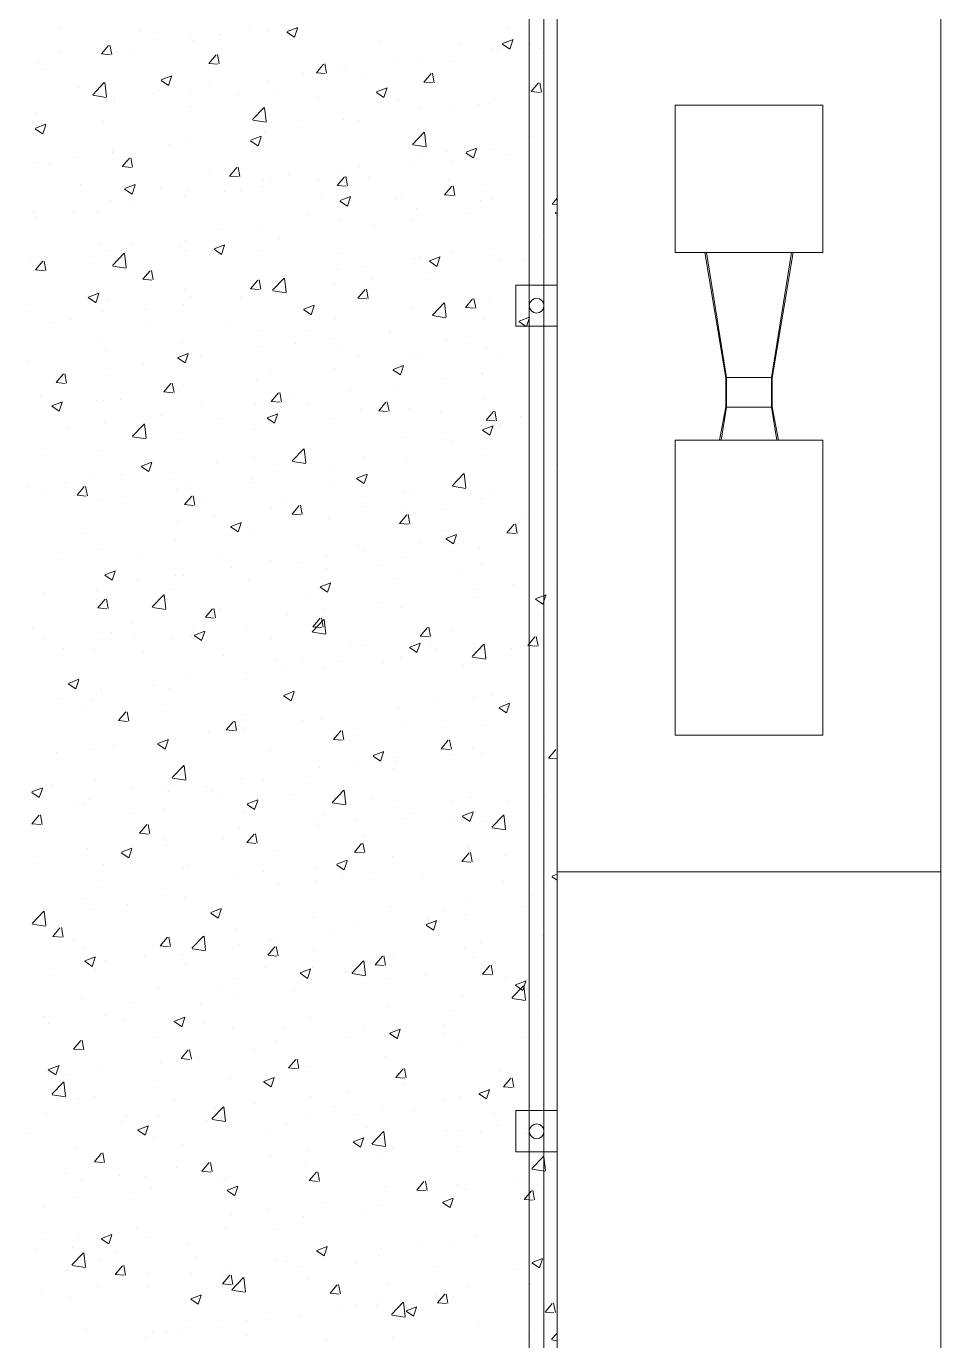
# Model space of a CAD drawing. Header units: millimetres. Extents: x 100 to 1222, y 100 to 694.
# Drawn here: x 312.03 to 317.84, y 527.77 to 536.13 of the extents above; entities that cross this region are included whole.
import ezdxf

# ---------------------------------------------------------------- set-up
doc = ezdxf.new("R2010")
doc.units = ezdxf.units.MM
for name, color, linetype, lineweight in [('Alvenaria', 8, 'Continuous', 9), ('Aço 1020', 6, 'Continuous', 9), ('DIVERSOS', 1, 'Continuous', 9), ('PAREDE', 7, 'Continuous', 9)]:
    doc.layers.add(name, color=color, linetype=linetype, lineweight=lineweight)

msp = doc.modelspace()

# ---------------------------------------------------------------- linework, layer by layer
at = {"layer": 'Alvenaria'}
for p, q in [((312.2368, 536.1216), (312.2368, 536.1216)), ((313.4366, 536.1291), (313.4366, 536.1291)), ((313.6836, 536.0981), (313.7503, 536.1237)), ((313.7302, 536.0633), (313.7495, 536.1209)), ((315.0868, 536.1206), (315.0868, 536.1206)), ((312.7453, 536.1001), (312.7453, 536.1001)), ((312.8374, 536.0502), (312.8374, 536.0502)), ((313.0759, 536.0816), (313.0759, 536.0816)), ((313.0866, 536.0412), (313.0866, 536.0412)), ((313.2538, 536.0786), (313.2538, 536.0786)), ((313.2613, 536.0482), (313.2613, 536.0482)), ((313.5677, 536.1022), (313.5677, 536.1022)), ((313.6824, 536.0954), (313.7298, 536.0634)), ((313.7622, 536.0571), (313.7622, 536.0571)), ((314.2707, 536.0357), (314.2707, 536.0357)), ((315.0525, 536.0218), (315.1192, 536.0474)), ((315.099, 535.987), (315.1183, 536.0446)), ((312.2359, 535.971), (312.2359, 535.971)), ((312.5025, 535.9564), (312.5485, 536.0111)), ((312.5025, 535.9563), (312.5595, 535.9513)), ((312.5681, 535.9529), (312.557, 536.0126)), ((312.5975, 535.9742), (312.5975, 535.9742)), ((312.7059, 535.9528), (312.7059, 535.9528)), ((313.1857, 535.8966), (313.2316, 535.9513)), ((313.2513, 535.8931), (313.2402, 535.9528)), ((314.7791, 536.0142), (314.7791, 536.0142)), ((314.9883, 535.9907), (314.9883, 535.9907)), ((315.021, 535.9846), (315.021, 535.9846)), ((315.0513, 536.0191), (315.0987, 535.9872)), ((315.2268, 536.0221), (315.2268, 536.0221)), ((315.2876, 535.9927), (315.2876, 535.9927)), ((315.2916, 536.0009), (315.2916, 536.0009)), ((312.1028, 535.9027), (312.1028, 535.9027)), ((313.1857, 535.8965), (313.2427, 535.8916)), ((313.8689, 535.8368), (313.9148, 535.8915)), ((313.9344, 535.8334), (313.9234, 535.8931)), ((314.026, 535.864), (314.026, 535.864)), ((314.3868, 535.9115), (314.3868, 535.9115)), ((314.5399, 535.9236), (314.5399, 535.9236)), ((314.7361, 535.9055), (314.7361, 535.9055)), ((312.1504, 535.8575), (312.1504, 535.8575)), ((312.8821, 535.7882), (312.9295, 535.7562)), ((312.8833, 535.7909), (312.95, 535.8165)), ((312.9298, 535.7561), (312.9492, 535.8137)), ((313.5561, 535.7851), (313.5561, 535.7851)), ((313.7876, 535.8326), (313.7876, 535.8326)), ((313.8689, 535.8368), (313.9258, 535.8318)), ((314.0508, 535.8565), (314.0508, 535.8565)), ((314.1806, 535.8102), (314.1806, 535.8102)), ((314.5521, 535.777), (314.598, 535.8318)), ((314.6176, 535.7736), (314.6066, 535.8333)), ((312.355, 535.7439), (312.355, 535.7439)), ((312.4471, 535.6967), (312.5212, 535.774)), ((312.534, 535.6838), (312.5235, 535.7743)), ((312.8253, 535.7059), (312.8253, 535.7059)), ((312.8634, 535.7224), (312.8634, 535.7224)), ((313.075, 535.7241), (313.075, 535.7241)), ((313.186, 535.7534), (313.186, 535.7534)), ((313.3719, 535.7009), (313.3719, 535.7009)), ((313.6251, 535.7148), (313.6251, 535.7148)), ((314.251, 535.7119), (314.2984, 535.6799)), ((314.2522, 535.7146), (314.3189, 535.7402)), ((314.2987, 535.6798), (314.318, 535.7374)), ((314.5521, 535.777), (314.609, 535.772)), ((315.2353, 535.7173), (315.2812, 535.772)), ((315.2353, 535.7172), (315.2922, 535.7122)), ((315.3008, 535.7138), (315.2898, 535.7735)), ((312.4487, 535.6932), (312.5334, 535.6801)), ((312.5859, 535.6571), (312.5859, 535.6571)), ((312.5868, 535.6745), (312.5868, 535.6745)), ((313.0696, 535.6195), (313.0696, 535.6195)), ((313.4636, 535.5391), (313.5378, 535.6164)), ((313.5506, 535.5262), (313.54, 535.6166)), ((313.8803, 535.6794), (313.8803, 535.6794)), ((314.3888, 535.6579), (314.3888, 535.6579)), ((314.7378, 535.615), (314.7378, 535.615)), ((314.8973, 535.6365), (314.8973, 535.6365)), ((314.9762, 535.6464), (314.9762, 535.6464)), ((315.0094, 535.6675), (315.0094, 535.6675)), ((315.3369, 535.6939), (315.3369, 535.6939)), ((312.0912, 535.5857), (312.0912, 535.5857)), ((313.4653, 535.5355), (313.55, 535.5224)), ((314.0392, 535.5394), (314.0392, 535.5394)), ((314.1362, 535.5358), (314.1362, 535.5358)), ((314.5283, 535.6065), (314.5283, 535.6065)), ((312.0818, 535.481), (312.1292, 535.449)), ((312.083, 535.4837), (312.1497, 535.5093)), ((312.1295, 535.4489), (312.1488, 535.5065)), ((312.5141, 535.5241), (312.5141, 535.5241)), ((313.537, 535.4569), (313.537, 535.4569)), ((313.5445, 535.468), (313.5445, 535.468)), ((313.7755, 535.4883), (313.7755, 535.4883)), ((314.4801, 535.3814), (314.5543, 535.4587)), ((314.5671, 535.3685), (314.5566, 535.459)), ((312.9355, 535.3777), (312.9355, 535.3777)), ((313.0634, 535.4071), (313.0634, 535.4071)), ((313.4507, 535.4047), (313.498, 535.3727)), ((313.4519, 535.4074), (313.5186, 535.433)), ((313.4984, 535.3726), (313.5177, 535.4302)), ((314.4818, 535.3779), (314.5665, 535.3647)), ((315.2522, 535.4325), (315.2522, 535.4325)), ((312.3363, 535.2989), (312.3363, 535.2989)), ((312.5743, 535.34), (312.5743, 535.34)), ((312.5747, 535.3302), (312.5747, 535.3302)), ((312.6347, 535.2399), (312.6806, 535.2946)), ((312.7002, 535.2364), (312.6892, 535.2962)), ((314.5167, 535.2894), (314.5167, 535.2894)), ((314.6968, 535.3372), (314.6968, 535.3372)), ((314.8195, 535.3284), (314.8669, 535.2964)), ((314.8208, 535.3311), (314.8874, 535.3567)), ((314.8673, 535.2963), (314.8866, 535.3539)), ((314.9978, 535.3504), (314.9978, 535.3504)), ((315.0864, 535.3182), (315.0864, 535.3182)), ((312.0796, 535.2686), (312.0796, 535.2686)), ((312.1695, 535.2572), (312.1695, 535.2572)), ((312.6347, 535.2398), (312.6916, 535.2349)), ((312.6779, 535.2357), (312.6779, 535.2357)), ((313.1864, 535.2142), (313.1864, 535.2142)), ((313.3179, 535.1801), (313.3638, 535.2348)), ((313.3834, 535.1767), (313.3724, 535.2364)), ((314.0276, 535.2224), (314.0276, 535.2224)), ((314.1413, 535.2418), (314.1413, 535.2418)), ((314.4872, 535.2393), (314.4872, 535.2393)), ((314.7256, 535.2707), (314.7256, 535.2707)), ((312.3703, 535.1292), (312.3703, 535.1292)), ((312.6516, 535.1002), (312.7183, 535.1258)), ((312.6981, 535.0654), (312.7174, 535.123)), ((313.3179, 535.1801), (313.3748, 535.1751)), ((313.5249, 535.1127), (313.5249, 535.1127)), ((313.5329, 535.151), (313.5329, 535.151)), ((313.5858, 535.1465), (313.5858, 535.1465)), ((313.6949, 535.1927), (313.6949, 535.1927)), ((313.8856, 535.1601), (313.8856, 535.1601)), ((314.0011, 535.1203), (314.047, 535.1751)), ((314.0011, 535.1203), (314.058, 535.1153)), ((314.0666, 535.1169), (314.0556, 535.1766)), ((314.2033, 535.1712), (314.2033, 535.1712)), ((314.6843, 535.0606), (314.7302, 535.1153)), ((314.7118, 535.1497), (314.7118, 535.1497)), ((314.7498, 535.0571), (314.7388, 535.1168)), ((314.925, 535.1281), (314.925, 535.1281)), ((315.2203, 535.1283), (315.2203, 535.1283)), ((312.6504, 535.0975), (312.6977, 535.0655)), ((312.8788, 535.1077), (312.8788, 535.1077)), ((313.0303, 535.0511), (313.0303, 535.0511)), ((313.0518, 535.09), (313.0518, 535.09)), ((313.2864, 535.0813), (313.2864, 535.0813)), ((313.3872, 535.0862), (313.3872, 535.0862)), ((313.8957, 535.0648), (313.8957, 535.0648)), ((314.0204, 535.0239), (314.0871, 535.0495)), ((314.0669, 534.9891), (314.0863, 535.0467)), ((314.3695, 535.0327), (314.3695, 535.0327)), ((314.4042, 535.0433), (314.4042, 535.0433)), ((314.6843, 535.0605), (314.7412, 535.0555)), ((314.9862, 535.0333), (314.9862, 535.0333)), ((315.3675, 535.0008), (315.4004, 535.0401)), ((312.068, 534.9515), (312.068, 534.9515)), ((312.3241, 534.9546), (312.3241, 534.9546)), ((312.4748, 534.9558), (312.4748, 534.9558)), ((312.5628, 535.0229), (312.5628, 535.0229)), ((312.6849, 535.0021), (312.6849, 535.0021)), ((314.0192, 535.0212), (314.0666, 534.9892)), ((314.5051, 534.9724), (314.5051, 534.9724)), ((314.9126, 535.0218), (314.9126, 535.0218)), ((315.3675, 535.0008), (315.4004, 534.9979)), ((315.3881, 534.9449), (315.4004, 534.9366)), ((315.3893, 534.9476), (315.4004, 534.9519)), ((312.0857, 534.9232), (312.0857, 534.9232)), ((313.814, 534.9374), (313.814, 534.9374)), ((314.0161, 534.9053), (314.0161, 534.9053)), ((314.2366, 534.8637), (314.2366, 534.8637)), ((314.4751, 534.8951), (314.4751, 534.8951)), ((314.8358, 534.9425), (314.8358, 534.9425)), ((313.2585, 534.842), (313.2585, 534.842)), ((313.5213, 534.8339), (313.5213, 534.8339)), ((313.6351, 534.7845), (313.6351, 534.7845)), ((315.2888, 534.7947), (315.2888, 534.7947)), ((312.4884, 534.7515), (312.4884, 534.7515)), ((312.5512, 534.7058), (312.5512, 534.7058)), ((312.703, 534.7467), (312.703, 534.7467)), ((312.9969, 534.73), (312.9969, 534.73)), ((313.0359, 534.7056), (313.0359, 534.7056)), ((313.0402, 534.7729), (313.0402, 534.7729)), ((313.2189, 534.714), (313.2663, 534.682)), ((313.2201, 534.7167), (313.2868, 534.7423)), ((313.2666, 534.6819), (313.286, 534.7395)), ((313.2743, 534.737), (313.2743, 534.737)), ((313.5054, 534.7085), (313.5054, 534.7085)), ((314.7333, 534.6994), (314.7333, 534.6994)), ((314.9746, 534.7162), (314.9746, 534.7162)), ((312.0565, 534.6344), (312.0565, 534.6344)), ((312.0837, 534.5832), (312.1296, 534.6379)), ((312.1492, 534.5798), (312.1382, 534.6395)), ((312.1476, 534.6513), (312.1476, 534.6513)), ((312.4343, 534.6264), (312.4343, 534.6264)), ((312.5733, 534.6112), (312.6475, 534.6885)), ((312.6603, 534.5983), (312.6498, 534.6888)), ((314.0138, 534.6871), (314.0138, 534.6871)), ((314.4935, 534.6553), (314.4935, 534.6553)), ((314.5223, 534.6656), (314.5223, 534.6656)), ((314.5878, 534.6377), (314.6352, 534.6057)), ((314.589, 534.6404), (314.6557, 534.666)), ((314.6355, 534.6056), (314.6548, 534.6632)), ((315.0308, 534.6441), (315.0308, 534.6441)), ((315.1868, 534.6461), (315.1868, 534.6461)), ((312.0736, 534.5789), (312.0736, 534.5789)), ((312.0837, 534.5832), (312.1406, 534.5782)), ((312.575, 534.6077), (312.6597, 534.5945)), ((312.7669, 534.5234), (312.8128, 534.5781)), ((312.8324, 534.52), (312.8214, 534.5797)), ((313.5899, 534.4536), (313.6641, 534.5309)), ((313.6768, 534.4407), (313.6663, 534.5311)), ((314.0045, 534.5882), (314.0045, 534.5882)), ((314.1778, 534.604), (314.1778, 534.604)), ((314.5852, 534.5669), (314.5852, 534.5669)), ((312.7669, 534.5234), (312.8238, 534.5184)), ((313.0286, 534.4558), (313.0286, 534.4558)), ((313.45, 534.4636), (313.507, 534.4586)), ((313.4501, 534.4637), (313.496, 534.5184)), ((313.5156, 534.4602), (313.5046, 534.5199)), ((313.5098, 534.5168), (313.5098, 534.5168)), ((313.5915, 534.45), (313.6763, 534.4369)), ((313.6223, 534.5087), (313.6223, 534.5087)), ((313.986, 534.488), (313.986, 534.488)), ((314.1332, 534.4039), (314.1792, 534.4586)), ((314.1988, 534.4004), (314.1878, 534.4601)), ((314.2245, 534.5194), (314.2245, 534.5194)), ((312.4186, 534.4068), (312.466, 534.3748)), ((312.4198, 534.4095), (312.4865, 534.4351)), ((312.4663, 534.3747), (312.4856, 534.4323)), ((312.5396, 534.3887), (312.5396, 534.3887)), ((313.0237, 534.3613), (313.0237, 534.3613)), ((313.0668, 534.4133), (313.0668, 534.4133)), ((313.3845, 534.4088), (313.3845, 534.4088)), ((314.1332, 534.4038), (314.1902, 534.3989)), ((314.6064, 534.2959), (314.6806, 534.3732)), ((314.6934, 534.283), (314.6829, 534.3735)), ((314.8164, 534.3441), (314.8624, 534.3988)), ((314.882, 534.3407), (314.8709, 534.4004)), ((314.9631, 534.3992), (314.9631, 534.3992)), ((312.0449, 534.3173), (312.0449, 534.3173)), ((312.5113, 534.318), (312.5113, 534.318)), ((312.7853, 534.3299), (312.7853, 534.3299)), ((313.7875, 534.3305), (313.8348, 534.2985)), ((313.7887, 534.3332), (313.8554, 534.3588)), ((313.8352, 534.2984), (313.8545, 534.356)), ((314.4819, 534.3382), (314.4819, 534.3382)), ((314.6081, 534.2924), (314.6928, 534.2792)), ((314.8164, 534.3441), (314.8734, 534.3391)), ((315.1576, 534.2569), (315.2242, 534.2825)), ((315.1747, 534.3018), (315.1747, 534.3018)), ((315.2041, 534.2221), (315.2234, 534.2797)), ((312.1837, 534.2507), (312.1837, 534.2507)), ((312.303, 534.2648), (312.303, 534.2648)), ((312.8114, 534.2433), (312.8114, 534.2433)), ((313.3199, 534.2218), (313.3199, 534.2218)), ((313.4982, 534.1997), (313.4982, 534.1997)), ((313.8283, 534.2003), (313.8283, 534.2003)), ((313.9929, 534.2711), (313.9929, 534.2711)), ((314.9362, 534.2704), (314.9362, 534.2704)), ((315.1563, 534.2542), (315.2037, 534.2222)), ((315.2494, 534.2264), (315.2494, 534.2264)), ((312.5038, 534.1368), (312.5038, 534.1368)), ((313.0123, 534.1154), (313.0123, 534.1154)), ((313.0171, 534.1387), (313.0171, 534.1387)), ((313.7355, 534.1123), (313.7355, 534.1123)), ((313.9739, 534.1437), (313.9739, 534.1437)), ((314.3347, 534.1912), (314.3347, 534.1912)), ((314.3368, 534.1788), (314.3368, 534.1788)), ((314.6939, 534.1311), (314.6939, 534.1311)), ((314.8453, 534.1574), (314.8453, 534.1574)), ((315.3537, 534.1359), (315.3537, 534.1359)), ((312.528, 534.0717), (312.528, 534.0717)), ((312.9884, 534.026), (313.0551, 534.0516)), ((313.0349, 533.9912), (313.0542, 534.0488)), ((313.1339, 534.0331), (313.1339, 534.0331)), ((313.5207, 534.0939), (313.5207, 534.0939)), ((314.0292, 534.0724), (314.0292, 534.0724)), ((314.1385, 534.0357), (314.1385, 534.0357)), ((314.5376, 534.0509), (314.5376, 534.0509)), ((314.9515, 534.0821), (314.9515, 534.0821)), ((315.0461, 534.0294), (315.0461, 534.0294)), ((312.0333, 534.0002), (312.0333, 534.0002)), ((312.5347, 533.9542), (312.5347, 533.9542)), ((312.7732, 533.9856), (312.7732, 533.9856)), ((312.9871, 534.0233), (313.0345, 533.9913)), ((313.9813, 533.954), (313.9813, 533.954)), ((314.356, 533.947), (314.4034, 533.915)), ((314.3572, 533.9497), (314.4239, 533.9753)), ((314.4037, 533.9149), (314.4231, 533.9725)), ((314.4704, 534.0211), (314.4704, 534.0211)), ((315.2848, 533.9736), (315.2848, 533.9736)), ((312.2158, 533.8667), (312.2617, 533.9215)), ((312.2158, 533.8667), (312.2728, 533.8617)), ((312.2814, 533.8633), (312.2703, 533.923)), ((312.899, 533.807), (312.9449, 533.8617)), ((312.9645, 533.8035), (312.9535, 533.8632)), ((313.4866, 533.8826), (313.4866, 533.8826)), ((313.583, 533.9404), (313.583, 533.9404)), ((314.6856, 533.8947), (314.6856, 533.8947)), ((314.9222, 533.9219), (314.9222, 533.9219)), ((314.9241, 533.9261), (314.9241, 533.9261)), ((312.1135, 533.7806), (312.1135, 533.7806)), ((312.899, 533.8069), (312.956, 533.8019)), ((313.0055, 533.8216), (313.0055, 533.8216)), ((313.0275, 533.845), (313.0275, 533.845)), ((313.5822, 533.7472), (313.6281, 533.8019)), ((313.6477, 533.7437), (313.6367, 533.8035)), ((314.0841, 533.8155), (314.0841, 533.8155)), ((314.3667, 533.8266), (314.3667, 533.8266)), ((312.1868, 533.7161), (312.2342, 533.6841)), ((312.1881, 533.7188), (312.2548, 533.7444)), ((312.2346, 533.684), (312.2539, 533.7415)), ((312.472, 533.7497), (312.472, 533.7497)), ((312.5164, 533.7546), (312.5164, 533.7546)), ((312.6219, 533.7591), (312.6219, 533.7591)), ((313.1304, 533.7376), (313.1304, 533.7376)), ((313.4849, 533.7366), (313.4849, 533.7366)), ((313.5822, 533.7471), (313.6391, 533.7422)), ((313.6389, 533.7162), (313.6389, 533.7162)), ((313.7233, 533.768), (313.7233, 533.768)), ((313.8112, 533.7312), (313.8112, 533.7312)), ((314.1473, 533.6947), (314.1473, 533.6947)), ((314.2654, 533.6874), (314.3113, 533.7421)), ((314.3309, 533.684), (314.3199, 533.7437)), ((314.4588, 533.704), (314.4588, 533.704)), ((314.9399, 533.765), (314.9399, 533.765)), ((312.5226, 533.6099), (312.5226, 533.6099)), ((312.8833, 533.6574), (312.8833, 533.6574)), ((313.2557, 533.6359), (313.2557, 533.6359)), ((313.5557, 533.6398), (313.6031, 533.6078)), ((313.5569, 533.6425), (313.6236, 533.6681)), ((313.6034, 533.6077), (313.6227, 533.6653)), ((313.9697, 533.637), (313.9697, 533.637)), ((314.2654, 533.6874), (314.3223, 533.6824)), ((314.6558, 533.6732), (314.6558, 533.6732)), ((314.9486, 533.6276), (314.9945, 533.6824)), ((314.9486, 533.6276), (315.0055, 533.6226)), ((315.0141, 533.6242), (315.0031, 533.6839)), ((315.1642, 533.6517), (315.1642, 533.6517)), ((312.2841, 533.5786), (312.2841, 533.5786)), ((312.6996, 533.5257), (312.7738, 533.603)), ((312.7002, 533.5405), (312.7002, 533.5405)), ((312.7866, 533.5128), (312.776, 533.6033)), ((313.475, 533.5655), (313.475, 533.5655)), ((314.6735, 533.5504), (314.6735, 533.5504)), ((314.9246, 533.5635), (314.9719, 533.5315)), ((314.9258, 533.5662), (314.9925, 533.5918)), ((314.9723, 533.5314), (314.9916, 533.589)), ((315.0342, 533.5979), (315.0342, 533.5979)), ((315.2859, 533.5886), (315.2859, 533.5886)), ((312.1448, 533.4452), (312.1448, 533.4452)), ((312.7013, 533.5222), (312.786, 533.509)), ((312.9939, 533.5046), (312.9939, 533.5046)), ((313.7162, 533.368), (313.7903, 533.4454)), ((313.8031, 533.3552), (313.7926, 533.4456)), ((313.8335, 533.4398), (313.8335, 533.4398)), ((314.4351, 533.519), (314.4351, 533.519)), ((314.7305, 533.4932), (314.7305, 533.4932)), ((314.9283, 533.4479), (314.9283, 533.4479)), ((312.5049, 533.4375), (312.5049, 533.4375)), ((312.7566, 533.3353), (312.8233, 533.3609)), ((312.8031, 533.3005), (312.8224, 533.3581)), ((313.2343, 533.361), (313.2343, 533.361)), ((313.4728, 533.3923), (313.4728, 533.3923)), ((313.7178, 533.3645), (313.8025, 533.3514)), ((314.175, 533.3979), (314.175, 533.3979)), ((314.4472, 533.3869), (314.4472, 533.3869)), ((312.4364, 533.2724), (312.4364, 533.2724)), ((312.6328, 533.2818), (312.6328, 533.2818)), ((312.7554, 533.3326), (312.8028, 533.3006)), ((313.6195, 533.3025), (313.6195, 533.3025)), ((313.9581, 533.3199), (313.9581, 533.3199)), ((314.1255, 533.259), (314.1922, 533.2846)), ((314.172, 533.2242), (314.1913, 533.2818)), ((314.7327, 533.2104), (314.8069, 533.2877)), ((314.8197, 533.1975), (314.8091, 533.288)), ((315.3852, 533.3014), (315.3852, 533.3014)), ((312.0336, 533.2029), (312.0336, 533.2029)), ((312.272, 533.2343), (312.272, 533.2343)), ((312.348, 533.1503), (312.3939, 533.205)), ((312.4135, 533.1468), (312.4025, 533.2065)), ((312.9449, 533.2509), (312.9449, 533.2509)), ((313.064, 533.2072), (313.064, 533.2072)), ((313.4534, 533.2294), (313.4534, 533.2294)), ((313.4634, 533.2485), (313.4634, 533.2485)), ((313.9618, 533.208), (313.9618, 533.208)), ((314.1243, 533.2563), (314.1716, 533.2243)), ((314.7344, 533.2069), (314.8191, 533.1937)), ((314.7837, 533.2222), (314.7837, 533.2222)), ((312.1288, 533.1659), (312.1288, 533.1659)), ((312.348, 533.1502), (312.4049, 533.1452)), ((312.4933, 533.1204), (312.4933, 533.1204)), ((312.5085, 533.1118), (312.5085, 533.1118)), ((312.6373, 533.1445), (312.6373, 533.1445)), ((312.9823, 533.1875), (312.9823, 533.1875)), ((313.0312, 533.0905), (313.0771, 533.1452)), ((313.0967, 533.0871), (313.0857, 533.1468)), ((313.1457, 533.123), (313.1457, 533.123)), ((314.1845, 533.1434), (314.1845, 533.1434)), ((314.4229, 533.1748), (314.4229, 533.1748)), ((314.4703, 533.1865), (314.4703, 533.1865)), ((314.9167, 533.1308), (314.9167, 533.1308)), ((314.9788, 533.165), (314.9788, 533.165)), ((313.0312, 533.0905), (313.0881, 533.0855)), ((313.5829, 533.0642), (313.5829, 533.0642)), ((313.6542, 533.1015), (313.6542, 533.1015)), ((313.7144, 533.0307), (313.7603, 533.0855)), ((313.7144, 533.0307), (313.7713, 533.0257)), ((313.7799, 533.0273), (313.7689, 533.087)), ((314.1627, 533.08), (314.1627, 533.08)), ((314.3976, 532.971), (314.4435, 533.0257)), ((314.4356, 533.0699), (314.4356, 533.0699)), ((314.4631, 532.9675), (314.4521, 533.0272)), ((314.6711, 533.0585), (314.6711, 533.0585)), ((315.1796, 533.037), (315.1796, 533.037)), ((312.9837, 532.9853), (312.9837, 532.9853)), ((313.2222, 533.0167), (313.2222, 533.0167)), ((313.3239, 532.9491), (313.3713, 532.9171)), ((313.3252, 532.9518), (313.3919, 532.9774)), ((313.3717, 532.917), (313.391, 532.9746)), ((313.9466, 533.0028), (313.9466, 533.0028)), ((314.3976, 532.9709), (314.4545, 532.9659)), ((315.0808, 532.9112), (315.1267, 532.9659)), ((315.1463, 532.9077), (315.1353, 532.9674)), ((315.2466, 533.0203), (315.2466, 533.0203)), ((315.3731, 532.9572), (315.3731, 532.9572)), ((312.3822, 532.9061), (312.3822, 532.9061)), ((312.9707, 532.8704), (312.9707, 532.8704)), ((313.4518, 532.9314), (313.4518, 532.9314)), ((314.6911, 532.9249), (314.6911, 532.9249)), ((314.6928, 532.8728), (314.7402, 532.8408)), ((314.694, 532.8755), (314.7607, 532.9011)), ((314.7405, 532.8407), (314.7599, 532.8983)), ((315.0808, 532.9111), (315.1377, 532.9062)), ((315.1347, 532.9258), (315.1347, 532.9258)), ((315.3999, 532.8852), (315.3999, 532.8852)), ((312.2469, 532.7882), (312.2469, 532.7882)), ((312.4817, 532.8033), (312.4817, 532.8033)), ((314.1357, 532.8296), (314.1357, 532.8296)), ((314.1724, 532.7991), (314.1724, 532.7991)), ((314.5331, 532.8466), (314.5331, 532.8466)), ((314.9051, 532.8138), (314.9051, 532.8138)), ((312.7554, 532.7668), (312.7554, 532.7668)), ((313.2639, 532.7453), (313.2639, 532.7453)), ((313.3324, 532.6885), (313.3324, 532.6885)), ((313.5802, 532.7342), (313.5802, 532.7342)), ((313.7723, 532.7238), (313.7723, 532.7238)), ((313.9339, 532.7677), (313.9339, 532.7677)), ((314.2808, 532.7023), (314.2808, 532.7023)), ((314.424, 532.7528), (314.424, 532.7528)), ((314.9194, 532.7158), (314.9194, 532.7158)), ((312.5236, 532.6419), (312.571, 532.6099)), ((312.5249, 532.6446), (312.5916, 532.6702)), ((312.5714, 532.6098), (312.5907, 532.6673)), ((312.7332, 532.6096), (312.7332, 532.6096)), ((312.9716, 532.641), (312.9716, 532.641)), ((313.0247, 532.6389), (313.0247, 532.6389)), ((313.4403, 532.6143), (313.4403, 532.6143)), ((313.935, 532.6857), (313.935, 532.6857)), ((314.3639, 532.6204), (314.3639, 532.6204)), ((314.7893, 532.6808), (314.7893, 532.6808)), ((315.2977, 532.6593), (315.2977, 532.6593)), ((312.1316, 532.5304), (312.1316, 532.5304)), ((312.4692, 532.5435), (312.4692, 532.5435)), ((312.9592, 532.5533), (312.9592, 532.5533)), ((313.8084, 532.5251), (313.8084, 532.5251)), ((313.8925, 532.5656), (313.9399, 532.5336)), ((313.8937, 532.5683), (313.9604, 532.5939)), ((313.9402, 532.5335), (313.9595, 532.5911)), ((314.8841, 532.5501), (314.8841, 532.5501)), ((315.1225, 532.5815), (315.1225, 532.5815)), ((315.3883, 532.5681), (315.3883, 532.5681)), ((312.4701, 532.4863), (312.4701, 532.4863)), ((312.4802, 532.4338), (312.5261, 532.4885)), ((312.5457, 532.4304), (312.5347, 532.4901)), ((312.8259, 532.4402), (312.9001, 532.5175)), ((312.8276, 532.4367), (312.9123, 532.4235)), ((312.9129, 532.4273), (312.9023, 532.5178)), ((314.2825, 532.4709), (314.2825, 532.4709)), ((314.8936, 532.4967), (314.8936, 532.4967)), ((315.2614, 532.4893), (315.3087, 532.4573)), ((315.2626, 532.492), (315.3293, 532.5176)), ((315.3091, 532.4572), (315.3284, 532.5148)), ((312.4802, 532.4338), (312.5371, 532.4288)), ((313.1633, 532.374), (313.2093, 532.4288)), ((313.1633, 532.374), (313.2203, 532.369)), ((313.2289, 532.3706), (313.2179, 532.4303)), ((313.2529, 532.4297), (313.2529, 532.4297)), ((313.6833, 532.392), (313.6833, 532.392)), ((313.8424, 532.2825), (313.9166, 532.3599)), ((313.8465, 532.3143), (313.8925, 532.369)), ((313.9121, 532.3108), (313.901, 532.3705)), ((313.9294, 532.2697), (313.9189, 532.3601)), ((313.9218, 532.4234), (313.9218, 532.4234)), ((313.9234, 532.3686), (313.9234, 532.3686)), ((314.4124, 532.4357), (314.4124, 532.4357)), ((315.2831, 532.3824), (315.2831, 532.3824)), ((312.0615, 532.3015), (312.0615, 532.3015)), ((312.5699, 532.28), (312.5699, 532.28)), ((312.6974, 532.3344), (312.6974, 532.3344)), ((313.0818, 532.3128), (313.0818, 532.3128)), ((313.0934, 532.2611), (313.1601, 532.2867)), ((313.1399, 532.2263), (313.1592, 532.2839)), ((313.4287, 532.2972), (313.4287, 532.2972)), ((313.8441, 532.279), (313.9288, 532.2659)), ((313.8465, 532.3142), (313.9035, 532.3092)), ((314.5297, 532.2545), (314.5757, 532.3092)), ((314.5952, 532.251), (314.5842, 532.3108)), ((314.7277, 532.2871), (314.7277, 532.2871)), ((312.1419, 532.239), (312.1419, 532.239)), ((312.4826, 532.2339), (312.4826, 532.2339)), ((312.721, 532.2653), (312.721, 532.2653)), ((312.9476, 532.2362), (312.9476, 532.2362)), ((313.0784, 532.2586), (313.0784, 532.2586)), ((313.0922, 532.2584), (313.1396, 532.2264)), ((313.5869, 532.2371), (313.5869, 532.2371)), ((314.0953, 532.2156), (314.0953, 532.2156)), ((314.1722, 532.1917), (314.1722, 532.1917)), ((314.4623, 532.1848), (314.529, 532.2104)), ((314.5088, 532.15), (314.5281, 532.2076)), ((314.5297, 532.2544), (314.5867, 532.2495)), ((314.6038, 532.1941), (314.6038, 532.1941)), ((314.859, 532.1249), (314.9332, 532.2022)), ((314.872, 532.2058), (314.872, 532.2058)), ((314.9459, 532.112), (314.9354, 532.2025)), ((315.2129, 532.1947), (315.2588, 532.2494)), ((315.2129, 532.1947), (315.2699, 532.1897)), ((315.2327, 532.2533), (315.2327, 532.2533)), ((315.2784, 532.1913), (315.2674, 532.251)), ((315.3767, 532.251), (315.3767, 532.251)), ((312.2623, 532.1736), (312.2623, 532.1736)), ((312.4585, 532.1692), (312.4585, 532.1692)), ((312.7708, 532.1521), (312.7708, 532.1521)), ((313.2792, 532.1306), (313.2792, 532.1306)), ((313.7877, 532.1091), (313.7877, 532.1091)), ((314.4009, 532.1186), (314.4009, 532.1186)), ((314.4611, 532.1821), (314.5084, 532.1501)), ((314.6335, 532.1744), (314.6335, 532.1744)), ((314.8606, 532.1214), (314.9454, 532.1082)), ((314.882, 532.1796), (314.882, 532.1796)), ((315.1122, 532.1726), (315.1122, 532.1726)), ((313.6167, 532.0964), (313.6167, 532.0964)), ((313.6712, 532.0477), (313.6712, 532.0477)), ((313.9118, 532.0516), (313.9118, 532.0516)), ((314.032, 532.0952), (314.032, 532.0952)), ((314.2961, 532.0876), (314.2961, 532.0876)), ((314.8046, 532.0662), (314.8046, 532.0662)), ((315.3131, 532.0447), (315.3131, 532.0447)), ((312.2919, 531.9512), (312.3393, 531.9192)), ((312.2931, 531.9539), (312.3598, 531.9795)), ((312.3396, 531.9191), (312.3589, 531.9766)), ((312.8312, 531.9371), (312.8312, 531.9371)), ((313.0612, 532.001), (313.0612, 532.001)), ((313.4171, 531.9801), (313.4171, 531.9801)), ((313.4328, 532.0163), (313.4328, 532.0163)), ((312.232, 531.8582), (312.232, 531.8582)), ((312.4469, 531.8521), (312.4469, 531.8521)), ((312.4705, 531.8896), (312.4705, 531.8896)), ((312.5057, 531.9057), (312.5057, 531.9057)), ((312.936, 531.9192), (312.936, 531.9192)), ((313.6607, 531.8749), (313.7081, 531.8429)), ((313.662, 531.8776), (313.7287, 531.9032)), ((313.7085, 531.8428), (313.7278, 531.9004)), ((314.8704, 531.8625), (314.8704, 531.8625)), ((314.9821, 531.8776), (314.9821, 531.8776)), ((315.3651, 531.9339), (315.3651, 531.9339)), ((312.3804, 531.7959), (312.3804, 531.7959)), ((312.6123, 531.7173), (312.6582, 531.7721)), ((312.6778, 531.7139), (312.6668, 531.7736)), ((312.8889, 531.7744), (312.8889, 531.7744)), ((314.3829, 531.7987), (314.3829, 531.7987)), ((314.3893, 531.8015), (314.3893, 531.8015)), ((314.6214, 531.8301), (314.6214, 531.8301)), ((315.0296, 531.7986), (315.077, 531.7666)), ((315.0308, 531.8013), (315.0975, 531.8269)), ((315.0773, 531.7665), (315.0967, 531.8241)), ((315.2438, 531.8141), (315.2438, 531.8141)), ((312.6123, 531.7173), (312.6692, 531.7123)), ((313.2955, 531.6576), (313.3414, 531.7123)), ((313.361, 531.6541), (313.35, 531.7138)), ((313.3974, 531.7529), (313.3974, 531.7529)), ((313.7814, 531.7195), (313.7814, 531.7195)), ((313.9002, 531.7345), (313.9002, 531.7345)), ((313.9058, 531.7314), (313.9058, 531.7314)), ((314.4143, 531.7099), (314.4143, 531.7099)), ((314.6883, 531.7188), (314.6883, 531.7188)), ((314.9227, 531.6885), (314.9227, 531.6885)), ((312.9244, 531.6021), (312.9244, 531.6021)), ((313.1822, 531.6406), (313.1822, 531.6406)), ((313.2955, 531.6575), (313.3524, 531.6525)), ((313.4055, 531.6631), (313.4055, 531.6631)), ((313.4206, 531.672), (313.4206, 531.672)), ((313.9787, 531.5978), (314.0246, 531.6525)), ((314.0442, 531.5944), (314.0332, 531.6541)), ((314.1328, 531.6234), (314.1328, 531.6234)), ((315.3535, 531.6168), (315.3535, 531.6168)), ((312.4354, 531.535), (312.4354, 531.535)), ((312.5806, 531.5615), (312.5806, 531.5615)), ((312.8604, 531.5677), (312.9078, 531.5357)), ((312.8617, 531.5704), (312.9283, 531.596)), ((312.9082, 531.5356), (312.9275, 531.5931)), ((313.5774, 531.5281), (313.5774, 531.5281)), ((313.9787, 531.5978), (314.0356, 531.5928)), ((314.2305, 531.4941), (314.2972, 531.5197)), ((314.6619, 531.538), (314.7078, 531.5928)), ((314.6619, 531.538), (314.7188, 531.533)), ((314.7274, 531.5346), (314.7164, 531.5943)), ((314.8588, 531.5454), (314.8588, 531.5454)), ((315.3331, 531.5811), (315.3331, 531.5811)), ((315.3451, 531.4783), (315.391, 531.533)), ((315.4004, 531.53), (315.3996, 531.5345)), ((312.2199, 531.514), (312.2199, 531.514)), ((314.2293, 531.4914), (314.2767, 531.4594)), ((314.277, 531.4593), (314.2963, 531.5169)), ((314.3708, 531.4544), (314.3708, 531.4544)), ((314.3777, 531.4845), (314.3777, 531.4845)), ((314.7315, 531.5019), (314.7315, 531.5019)), ((314.9166, 531.5096), (314.9166, 531.5096)), ((315.3451, 531.4782), (315.4004, 531.4734)), ((312.9522, 531.3547), (313.0264, 531.432)), ((312.9538, 531.3512), (313.0385, 531.338)), ((313.0219, 531.4327), (313.0219, 531.4327)), ((313.0391, 531.3418), (313.0286, 531.4323)), ((313.8887, 531.4174), (313.8887, 531.4174)), ((314.1324, 531.4231), (314.1324, 531.4231)), ((314.3611, 531.4143), (314.3611, 531.4143)), ((312.0613, 531.2632), (312.128, 531.2888)), ((312.1078, 531.2284), (312.1272, 531.2859)), ((312.1949, 531.3091), (312.1949, 531.3091)), ((312.4664, 531.3374), (312.4664, 531.3374)), ((312.7034, 531.2877), (312.7034, 531.2877)), ((312.9128, 531.285), (312.9128, 531.285)), ((313.1701, 531.2964), (313.1701, 531.2964)), ((313.3939, 531.346), (313.3939, 531.346)), ((313.5308, 531.3439), (313.5308, 531.3439)), ((313.8056, 531.3189), (313.8056, 531.3189)), ((313.9687, 531.197), (314.0429, 531.2744)), ((314.0557, 531.1842), (314.0452, 531.2746)), ((315.342, 531.2998), (315.342, 531.2998)), ((312.0601, 531.2605), (312.1075, 531.2285)), ((312.3301, 531.1858), (312.3301, 531.1858)), ((312.4238, 531.2179), (312.4238, 531.2179)), ((312.9316, 531.265), (312.9316, 531.265)), ((313.2119, 531.2662), (313.2119, 531.2662)), ((313.2501, 531.2236), (313.2501, 531.2236)), ((313.429, 531.1842), (313.4764, 531.1522)), ((313.4302, 531.1869), (313.4969, 531.2125)), ((313.4767, 531.1521), (313.496, 531.2097)), ((313.7203, 531.2447), (313.7203, 531.2447)), ((313.9704, 531.1935), (314.0551, 531.1804)), ((314.2288, 531.2232), (314.2288, 531.2232)), ((314.7373, 531.2017), (314.7373, 531.2017)), ((314.8472, 531.2284), (314.8472, 531.2284)), ((315.0825, 531.2055), (315.0825, 531.2055)), ((315.321, 531.2368), (315.321, 531.2368)), ((312.0613, 531.0607), (312.1072, 531.1154)), ((312.1268, 531.0572), (312.1158, 531.1169)), ((312.3958, 531.1812), (312.3958, 531.1812)), ((312.6946, 531.1282), (312.6946, 531.1282)), ((312.9042, 531.1597), (312.9042, 531.1597)), ((313.4127, 531.1382), (313.4127, 531.1382)), ((313.8771, 531.1003), (313.8771, 531.1003)), ((313.9212, 531.1168), (313.9212, 531.1168)), ((314.3661, 531.1674), (314.3661, 531.1674)), ((314.481, 531.1263), (314.481, 531.1263)), ((314.7978, 531.1079), (314.8452, 531.0759)), ((314.7991, 531.1106), (314.8658, 531.1362)), ((314.8456, 531.0758), (314.8649, 531.1334)), ((314.9853, 531.0394), (315.0595, 531.1167)), ((315.0722, 531.0265), (315.0617, 531.117)), ((315.2457, 531.1802), (315.2457, 531.1802)), ((315.2803, 531.1763), (315.2803, 531.1763)), ((312.0613, 531.0606), (312.1182, 531.0556)), ((312.1391, 531.0329), (312.1391, 531.0329)), ((312.7445, 531.0009), (312.7904, 531.0556)), ((312.81, 530.9974), (312.799, 531.0571)), ((313.3824, 531.0289), (313.3824, 531.0289)), ((313.8818, 531.0474), (313.8818, 531.0474)), ((314.1202, 531.0788), (314.1202, 531.0788)), ((314.4296, 531.0953), (314.4296, 531.0953)), ((314.7248, 531.081), (314.7248, 531.081)), ((314.9381, 531.0738), (314.9381, 531.0738)), ((314.9869, 531.0359), (315.0716, 531.0227)), ((312.7445, 531.0008), (312.8014, 530.9959)), ((312.9012, 530.9679), (312.9012, 530.9679)), ((313.2802, 530.9682), (313.2802, 530.9682)), ((313.4277, 530.9411), (313.4736, 530.9958)), ((313.4277, 530.9411), (313.4846, 530.9361)), ((313.4932, 530.9377), (313.4822, 530.9974)), ((314.1109, 530.8813), (314.1568, 530.9361)), ((314.1764, 530.8779), (314.1654, 530.9376)), ((314.1694, 530.9856), (314.1694, 530.9856)), ((315.3304, 530.9827), (315.3304, 530.9827)), ((312.4122, 530.9008), (312.4122, 530.9008)), ((312.6287, 530.877), (312.6761, 530.845)), ((312.6299, 530.8797), (312.6966, 530.9053)), ((312.6764, 530.8449), (312.6957, 530.9024)), ((312.681, 530.8893), (312.681, 530.8893)), ((312.9195, 530.9207), (312.9195, 530.9207)), ((313.6139, 530.8903), (313.6139, 530.8903)), ((314.1109, 530.8813), (314.1678, 530.8763)), ((314.3545, 530.8503), (314.3545, 530.8503)), ((314.7941, 530.8216), (314.84, 530.8763)), ((314.8357, 530.9113), (314.8357, 530.9113)), ((314.8596, 530.8181), (314.8486, 530.8778)), ((315.0704, 530.8612), (315.0704, 530.8612)), ((312.0795, 530.8101), (312.0795, 530.8101)), ((312.5139, 530.8035), (312.5139, 530.8035)), ((313.0224, 530.782), (313.0224, 530.782)), ((313.0584, 530.7949), (313.0584, 530.7949)), ((313.8655, 530.7832), (313.8655, 530.7832)), ((313.9975, 530.8007), (314.0449, 530.7687)), ((313.9988, 530.8034), (314.0655, 530.829)), ((314.0453, 530.7686), (314.0646, 530.8262)), ((314.7941, 530.8215), (314.851, 530.8165)), ((314.832, 530.8298), (314.832, 530.8298)), ((312.5029, 530.6996), (312.5029, 530.6996)), ((313.3708, 530.7118), (313.3708, 530.7118)), ((313.5308, 530.7605), (313.5308, 530.7605)), ((313.8697, 530.7031), (313.8697, 530.7031)), ((314.0393, 530.739), (314.0393, 530.739)), ((314.2304, 530.7506), (314.2304, 530.7506)), ((314.5478, 530.7176), (314.5478, 530.7176)), ((315.0562, 530.6961), (315.0562, 530.6961)), ((315.3664, 530.7244), (315.4004, 530.7014)), ((315.3676, 530.7271), (315.4004, 530.7397)), ((312.8897, 530.6508), (312.8897, 530.6508)), ((313.6312, 530.6717), (313.6312, 530.6717)), ((315.241, 530.608), (315.241, 530.608)), ((315.3188, 530.6656), (315.3188, 530.6656)), ((312.4006, 530.5838), (312.4006, 530.5838)), ((312.6689, 530.545), (312.6689, 530.545)), ((313.0297, 530.5925), (313.0297, 530.5925)), ((313.1985, 530.4962), (313.2651, 530.5218)), ((313.245, 530.4614), (313.2643, 530.5189)), ((314.343, 530.5332), (314.343, 530.5332)), ((314.8241, 530.5942), (314.8241, 530.5942)), ((315.1806, 530.533), (315.1806, 530.533)), ((312.0619, 530.4268), (312.1361, 530.5042)), ((312.1489, 530.414), (312.1383, 530.5044)), ((312.4305, 530.5136), (312.4305, 530.5136)), ((313.1972, 530.4935), (313.2446, 530.4615)), ((313.8539, 530.4661), (313.8539, 530.4661)), ((314.5673, 530.4199), (314.634, 530.4455)), ((314.5814, 530.4541), (314.5814, 530.4541)), ((314.6138, 530.3851), (314.6331, 530.4427)), ((314.6855, 530.5126), (314.6855, 530.5126)), ((314.8198, 530.4855), (314.8198, 530.4855)), ((312.0636, 530.4233), (312.1483, 530.4102)), ((312.1935, 530.3442), (312.2394, 530.3989)), ((312.259, 530.3407), (312.248, 530.4005)), ((313.3592, 530.3947), (313.3592, 530.3947)), ((313.9798, 530.3749), (313.9798, 530.3749)), ((314.13, 530.4173), (314.13, 530.4173)), ((314.5661, 530.4172), (314.6135, 530.3852)), ((315.3072, 530.3485), (315.3072, 530.3485)), ((312.1934, 530.3441), (312.2504, 530.3392)), ((312.3284, 530.3168), (312.3284, 530.3168)), ((312.389, 530.2667), (312.389, 530.2667)), ((312.8369, 530.2953), (312.8369, 530.2953)), ((312.8766, 530.2844), (312.9226, 530.3391)), ((312.8766, 530.2844), (312.9336, 530.2794)), ((312.8781, 530.3338), (312.8781, 530.3338)), ((312.9422, 530.281), (312.9311, 530.3407)), ((313.0785, 530.2692), (313.1526, 530.3465)), ((313.0801, 530.2657), (313.1648, 530.2525)), ((313.1654, 530.2563), (313.1549, 530.3468)), ((313.3454, 530.2738), (313.3454, 530.2738)), ((313.3806, 530.296), (313.3806, 530.296)), ((313.5598, 530.2246), (313.6058, 530.2794)), ((313.5746, 530.3219), (313.5746, 530.3219)), ((313.6253, 530.2212), (313.6143, 530.2809)), ((313.6191, 530.3274), (313.6191, 530.3274)), ((314.8125, 530.2771), (314.8125, 530.2771)), ((314.9138, 530.3035), (314.9138, 530.3035)), ((312.3969, 530.1863), (312.4443, 530.1543)), ((312.3981, 530.189), (312.4648, 530.2146)), ((312.4446, 530.1542), (312.464, 530.2117)), ((312.5293, 530.1888), (312.5293, 530.1888)), ((312.7791, 530.2168), (312.7791, 530.2168)), ((313.0191, 530.2266), (313.0191, 530.2266)), ((313.5598, 530.2246), (313.6168, 530.2196)), ((313.8538, 530.2523), (313.8538, 530.2523)), ((314.095, 530.1115), (314.1692, 530.1888)), ((314.182, 530.0986), (314.1714, 530.1891)), ((314.243, 530.1649), (314.2889, 530.2196)), ((314.3085, 530.1614), (314.2975, 530.2211)), ((314.3314, 530.2161), (314.3314, 530.2161)), ((314.3583, 530.2081), (314.3583, 530.2081)), ((314.3623, 530.2308), (314.3623, 530.2308)), ((314.8707, 530.2094), (314.8707, 530.2094)), ((315.3792, 530.1879), (315.3792, 530.1879)), ((312.1799, 530.1379), (312.1799, 530.1379)), ((312.4183, 530.1693), (312.4183, 530.1693)), ((312.4636, 530.1312), (312.4636, 530.1312)), ((313.0377, 530.1673), (313.0377, 530.1673)), ((313.5462, 530.1459), (313.5462, 530.1459)), ((313.7658, 530.11), (313.8132, 530.078)), ((313.767, 530.1127), (313.8337, 530.1383)), ((313.8028, 530.1128), (313.8028, 530.1128)), ((313.8135, 530.0779), (313.8328, 530.1355)), ((313.8423, 530.1491), (313.8423, 530.1491)), ((314.0546, 530.1244), (314.0546, 530.1244)), ((314.0967, 530.108), (314.1814, 530.0949)), ((314.243, 530.1648), (314.3, 530.1598)), ((314.5631, 530.1029), (314.5631, 530.1029)), ((314.5693, 530.1098), (314.5693, 530.1098)), ((314.9262, 530.1051), (314.9721, 530.1598)), ((314.9262, 530.1051), (314.9831, 530.1001)), ((314.93, 530.1573), (314.93, 530.1573)), ((314.9917, 530.1017), (314.9807, 530.1614)), ((312.8665, 530.0167), (312.8665, 530.0167)), ((313.2473, 530.0174), (313.2473, 530.0174)), ((313.3476, 530.0776), (313.3476, 530.0776)), ((314.3308, 530.0784), (314.3308, 530.0784)), ((315.0716, 530.0814), (315.0716, 530.0814)), ((315.1115, 529.9539), (315.1857, 530.0312)), ((315.1346, 530.0337), (315.182, 530.0017)), ((315.1359, 530.0364), (315.2026, 530.062)), ((315.1824, 530.0016), (315.2017, 530.0592)), ((315.1985, 529.941), (315.188, 530.0314)), ((315.2956, 530.0314), (315.2956, 530.0314)), ((312.3774, 529.9496), (312.3774, 529.9496)), ((313.3685, 529.9517), (313.3685, 529.9517)), ((313.7293, 529.9992), (313.7293, 529.9992)), ((314.8009, 529.96), (314.8009, 529.96)), ((315.1132, 529.9503), (315.1979, 529.9372)), ((315.2775, 529.9702), (315.2775, 529.9702)), ((312.6918, 529.9221), (312.6918, 529.9221)), ((313.1301, 529.9203), (313.1301, 529.9203)), ((314.3198, 529.899), (314.3198, 529.899)), ((314.722, 529.8748), (314.722, 529.8748)), ((315.281, 529.8608), (315.281, 529.8608)), ((312.1363, 529.8267), (312.1363, 529.8267)), ((312.1389, 529.8326), (312.1389, 529.8326)), ((312.1678, 529.7937), (312.1678, 529.7937)), ((312.5285, 529.8411), (312.5285, 529.8411)), ((312.6474, 529.8111), (312.6474, 529.8111)), ((312.9655, 529.8028), (313.0128, 529.7708)), ((312.9667, 529.8055), (313.0334, 529.8311)), ((313.0132, 529.7707), (313.0325, 529.8282)), ((313.1559, 529.7896), (313.1559, 529.7896)), ((313.6643, 529.7682), (313.6643, 529.7682)), ((313.8307, 529.832), (313.8307, 529.832)), ((314.1666, 529.7795), (314.1666, 529.7795)), ((314.6794, 529.7816), (314.6794, 529.7816)), ((312.3256, 529.6277), (312.3715, 529.6825)), ((312.3911, 529.6243), (312.3801, 529.684)), ((312.8549, 529.6996), (312.8549, 529.6996)), ((313.336, 529.7606), (313.336, 529.7606)), ((313.6111, 529.6841), (313.6111, 529.6841)), ((314.0802, 529.7027), (314.0802, 529.7027)), ((314.1728, 529.7467), (314.1728, 529.7467)), ((314.3187, 529.7341), (314.3187, 529.7341)), ((314.3343, 529.7265), (314.3817, 529.6945)), ((314.3356, 529.7292), (314.4023, 529.7548)), ((314.3821, 529.6944), (314.4014, 529.752)), ((314.6812, 529.7252), (314.6812, 529.7252)), ((315.1897, 529.7037), (315.1897, 529.7037)), ((315.284, 529.7144), (315.284, 529.7144)), ((312.3256, 529.6277), (312.3825, 529.6227)), ((312.3659, 529.6325), (312.3659, 529.6325)), ((313.0088, 529.568), (313.0547, 529.6227)), ((313.0743, 529.5645), (313.0633, 529.6242)), ((313.4787, 529.6236), (313.4787, 529.6236)), ((314.7893, 529.6429), (314.7893, 529.6429)), ((312.1664, 529.4983), (312.2331, 529.5239)), ((312.2129, 529.4635), (312.2322, 529.521)), ((312.8795, 529.5447), (312.8795, 529.5447)), ((313.0088, 529.5679), (313.0657, 529.5629)), ((313.0556, 529.5888), (313.0556, 529.5888)), ((313.1179, 529.5761), (313.1179, 529.5761)), ((313.692, 529.5082), (313.7379, 529.5629)), ((313.7575, 529.5047), (313.7465, 529.5644)), ((313.8192, 529.5149), (313.8192, 529.5149)), ((314.3082, 529.582), (314.3082, 529.582)), ((315.2688, 529.5165), (315.2688, 529.5165)), ((312.1652, 529.4956), (312.2125, 529.4636)), ((312.2779, 529.4655), (312.2779, 529.4655)), ((312.5001, 529.4934), (312.5001, 529.4934)), ((313.3244, 529.4435), (313.3244, 529.4435)), ((313.5352, 529.422), (313.6019, 529.4476)), ((313.5818, 529.3872), (313.6011, 529.4447)), ((313.692, 529.5081), (313.7489, 529.5032)), ((314.3752, 529.4484), (314.4211, 529.5031)), ((314.3752, 529.4484), (314.4321, 529.4434)), ((314.4407, 529.445), (314.4297, 529.5047)), ((315.0304, 529.4852), (315.0304, 529.4852)), ((315.0584, 529.3886), (315.1043, 529.4434)), ((315.1239, 529.3852), (315.1129, 529.4449)), ((312.1882, 529.3413), (312.2624, 529.4187)), ((312.2751, 529.3285), (312.2646, 529.4189)), ((312.8433, 529.3825), (312.8433, 529.3825)), ((313.534, 529.4193), (313.5814, 529.3873)), ((314.0681, 529.3585), (314.0681, 529.3585)), ((314.4288, 529.406), (314.4288, 529.406)), ((314.9041, 529.3457), (314.9708, 529.3713)), ((314.9506, 529.3109), (314.9699, 529.3685)), ((315.0584, 529.3886), (315.1153, 529.3836)), ((315.2382, 529.4018), (315.2382, 529.4018)), ((315.2725, 529.3973), (315.2725, 529.3973)), ((312.1898, 529.3378), (312.2746, 529.3247)), ((312.3543, 529.3154), (312.3543, 529.3154)), ((312.4619, 529.3244), (312.4619, 529.3244)), ((312.9704, 529.3029), (312.9704, 529.3029)), ((313.2047, 529.1837), (313.2789, 529.261)), ((313.2917, 529.1708), (313.2812, 529.2613)), ((313.4788, 529.2814), (313.4788, 529.2814)), ((313.8297, 529.3271), (313.8297, 529.3271)), ((314.2966, 529.2649), (314.2966, 529.2649)), ((314.6827, 529.3065), (314.6827, 529.3065)), ((314.7777, 529.3259), (314.7777, 529.3259)), ((314.9029, 529.343), (314.9503, 529.311)), ((312.1543, 529.2179), (312.1543, 529.2179)), ((312.6627, 529.1965), (312.6627, 529.1965)), ((312.8674, 529.2004), (312.8674, 529.2004)), ((313.2064, 529.1802), (313.2911, 529.167)), ((313.2281, 529.2479), (313.2281, 529.2479)), ((313.8076, 529.1978), (313.8076, 529.1978)), ((313.9873, 529.26), (313.9873, 529.26)), ((314.1272, 529.2111), (314.1272, 529.2111)), ((314.4958, 529.2385), (314.4958, 529.2385)), ((315.0042, 529.217), (315.0042, 529.217)), ((315.379, 529.1884), (315.379, 529.1884)), ((312.6289, 529.169), (312.6289, 529.169)), ((312.7337, 529.1121), (312.7811, 529.0801)), ((312.7349, 529.1148), (312.8016, 529.1404)), ((312.7814, 529.08), (312.8008, 529.1375)), ((313.1712, 529.175), (313.1712, 529.175)), ((313.3129, 529.1264), (313.3129, 529.1264)), ((313.5717, 529.1158), (313.5717, 529.1158)), ((313.6797, 529.1535), (313.6797, 529.1535)), ((314.1881, 529.132), (314.1881, 529.132)), ((314.2213, 529.026), (314.2955, 529.1033)), ((314.3082, 529.0131), (314.2977, 529.1036)), ((314.6966, 529.1105), (314.6966, 529.1105)), ((314.7798, 529.1095), (314.7798, 529.1095)), ((314.9109, 529.0974), (314.9109, 529.0974)), ((315.0183, 529.1409), (315.0183, 529.1409)), ((312.0274, 529.0898), (312.0274, 529.0898)), ((312.8317, 529.0654), (312.8317, 529.0654)), ((313.0163, 529.0204), (313.0163, 529.0204)), ((314.1026, 529.0358), (314.15, 529.0038)), ((314.1038, 529.0385), (314.1705, 529.0641)), ((314.1503, 529.0037), (314.1696, 529.0613)), ((314.1783, 529.0303), (314.1783, 529.0303)), ((314.2229, 529.0225), (314.3077, 529.0094)), ((315.2051, 529.089), (315.2051, 529.089)), ((315.2609, 529.0802), (315.2609, 529.0802)), ((312.3427, 528.9984), (312.3427, 528.9984)), ((312.4578, 528.9113), (312.5037, 528.966)), ((312.5233, 528.9078), (312.5123, 528.9675)), ((313.5791, 528.9514), (313.5791, 528.9514)), ((313.8175, 528.9828), (313.8175, 528.9828)), ((314.285, 528.9478), (314.285, 528.9478)), ((314.3555, 529.002), (314.3555, 529.002)), ((314.7662, 529.0088), (314.7662, 529.0088)), ((315.2378, 528.8684), (315.312, 528.9457)), ((315.3248, 528.8555), (315.3143, 528.9459)), ((312.4578, 528.9112), (312.5147, 528.9062)), ((312.4608, 528.9251), (312.4608, 528.9251)), ((312.9775, 528.8722), (312.9775, 528.8722)), ((313.141, 528.8515), (313.1869, 528.9062)), ((313.141, 528.8514), (313.1979, 528.8465)), ((313.2065, 528.848), (313.1955, 528.9078)), ((313.796, 528.8807), (313.796, 528.8807)), ((313.8, 528.9067), (313.8, 528.9067)), ((313.8242, 528.7917), (313.8701, 528.8464)), ((313.8897, 528.7883), (313.8787, 528.848)), ((315.2395, 528.8648), (315.3242, 528.8517)), ((312.2724, 528.8402), (312.2724, 528.8402)), ((312.3783, 528.7933), (312.3783, 528.7933)), ((312.6168, 528.8247), (312.6168, 528.8247)), ((312.7809, 528.8188), (312.7809, 528.8188)), ((313.2445, 528.8113), (313.2445, 528.8113)), ((313.2893, 528.7973), (313.2893, 528.7973)), ((313.3013, 528.8093), (313.3013, 528.8093)), ((313.7978, 528.7758), (313.7978, 528.7758)), ((313.8242, 528.7917), (313.8811, 528.7867)), ((314.5074, 528.7319), (314.5533, 528.7867)), ((314.5729, 528.7285), (314.5618, 528.7882)), ((314.7677, 528.7652), (314.7677, 528.7652)), ((315.1284, 528.8127), (315.1284, 528.8127)), ((315.2493, 528.7631), (315.2493, 528.7631)), ((315.2747, 528.764), (315.2747, 528.764)), ((312.3311, 528.6813), (312.3311, 528.6813)), ((312.689, 528.716), (312.689, 528.716)), ((312.8202, 528.7483), (312.8202, 528.7483)), ((313.3023, 528.7286), (313.3496, 528.6966)), ((313.3035, 528.7313), (313.3702, 528.7569)), ((313.35, 528.6965), (313.3693, 528.754)), ((314.3063, 528.7543), (314.3063, 528.7543)), ((314.5073, 528.7319), (314.5643, 528.7269)), ((314.5293, 528.7338), (314.5293, 528.7338)), ((314.6724, 528.655), (314.739, 528.6806)), ((314.7189, 528.6202), (314.7382, 528.6778)), ((314.7546, 528.6917), (314.7546, 528.6917)), ((314.8147, 528.7328), (314.8147, 528.7328)), ((315.1905, 528.6722), (315.2365, 528.7269)), ((315.256, 528.6687), (315.245, 528.7284)), ((315.3232, 528.7113), (315.3232, 528.7113)), ((312.1335, 528.6206), (312.1335, 528.6206)), ((313.567, 528.6071), (313.567, 528.6071)), ((313.9277, 528.6546), (313.9277, 528.6546)), ((314.2735, 528.6307), (314.2735, 528.6307)), ((314.6711, 528.6523), (314.7185, 528.6203)), ((314.7192, 528.6687), (314.7192, 528.6687)), ((315.1905, 528.6721), (315.2475, 528.6672)), ((313.3285, 528.5757), (313.3285, 528.5757)), ((313.7844, 528.5637), (313.7844, 528.5637)), ((314.1637, 528.5733), (314.1637, 528.5733)), ((312.3662, 528.449), (312.3662, 528.449)), ((312.5032, 528.4241), (312.5699, 528.4497)), ((312.5497, 528.3893), (312.569, 528.4468)), ((312.727, 528.4965), (312.727, 528.4965)), ((312.8086, 528.4313), (312.8086, 528.4313)), ((313.2897, 528.4922), (313.2897, 528.4922)), ((313.6083, 528.478), (313.6083, 528.478)), ((314.8779, 528.437), (314.8779, 528.437)), ((315.2377, 528.446), (315.2377, 528.446)), ((312.0869, 528.3535), (312.0869, 528.3535)), ((312.1278, 528.4176), (312.1278, 528.4176)), ((312.3195, 528.3642), (312.3195, 528.3642)), ((312.502, 528.4214), (312.5493, 528.3894)), ((313.0528, 528.3826), (313.0528, 528.3826)), ((313.8708, 528.3451), (313.9182, 528.3131)), ((313.872, 528.3478), (313.9387, 528.3734)), ((313.9185, 528.313), (313.9379, 528.3705)), ((314.2787, 528.3581), (314.2787, 528.3581)), ((314.5171, 528.3895), (314.5171, 528.3895)), ((314.743, 528.3746), (314.743, 528.3746)), ((312.3145, 528.2558), (312.3887, 528.3332)), ((312.4014, 528.243), (312.3909, 528.3334)), ((312.4973, 528.2873), (312.4973, 528.2873)), ((312.5954, 528.332), (312.5954, 528.332)), ((313.1039, 528.3105), (313.1039, 528.3105)), ((313.6123, 528.2891), (313.6123, 528.2891)), ((313.6771, 528.2789), (313.6771, 528.2789)), ((314.1208, 528.2676), (314.1208, 528.2676)), ((314.2619, 528.3136), (314.2619, 528.3136)), ((315.2397, 528.2688), (315.2871, 528.2368)), ((315.2409, 528.2715), (315.3076, 528.2971)), ((315.2874, 528.2367), (315.3067, 528.2943)), ((312.2878, 528.2256), (312.2878, 528.2256)), ((312.3161, 528.2523), (312.4008, 528.2392)), ((312.5899, 528.1948), (312.6359, 528.2495)), ((312.5899, 528.1948), (312.6469, 528.1898)), ((312.6554, 528.1914), (312.6444, 528.2511)), ((312.7962, 528.2041), (312.7962, 528.2041)), ((313.0779, 528.2), (313.0779, 528.2)), ((313.2731, 528.135), (313.3191, 528.1898)), ((313.2781, 528.1752), (313.2781, 528.1752)), ((313.3047, 528.1826), (313.3047, 528.1826)), ((313.3164, 528.2314), (313.3164, 528.2314)), ((313.3386, 528.1316), (313.3276, 528.1913)), ((313.331, 528.0982), (313.4052, 528.1755)), ((313.418, 528.0853), (313.4075, 528.1758)), ((313.7728, 528.2466), (313.7728, 528.2466)), ((314.6292, 528.2461), (314.6292, 528.2461)), ((315.1377, 528.2246), (315.1377, 528.2246)), ((315.2354, 528.1957), (315.2354, 528.1957)), ((312.4764, 528.1208), (312.4764, 528.1208)), ((312.797, 528.1142), (312.797, 528.1142)), ((313.2731, 528.135), (313.3301, 528.13)), ((313.3327, 528.0947), (313.4174, 528.0815)), ((313.8132, 528.1611), (313.8132, 528.1611)), ((313.9563, 528.0753), (314.0022, 528.13)), ((314.0218, 528.0718), (314.0108, 528.1315)), ((314.3216, 528.1396), (314.3216, 528.1396)), ((314.6799, 528.1004), (314.6799, 528.1004)), ((314.8301, 528.1182), (314.8301, 528.1182)), ((315.2261, 528.129), (315.2261, 528.129)), ((315.2288, 528.1405), (315.2288, 528.1405)), ((315.3385, 528.0967), (315.3385, 528.0967)), ((312.1156, 528.0734), (312.1156, 528.0734)), ((312.308, 528.0471), (312.308, 528.0471)), ((313.0705, 528.0379), (313.1179, 528.0059)), ((313.0717, 528.0406), (313.1384, 528.0662)), ((313.1182, 528.0058), (313.1376, 528.0633)), ((313.9563, 528.0752), (314.0133, 528.0702)), ((314.2666, 528.0138), (314.2666, 528.0138)), ((314.3476, 527.9405), (314.4218, 528.0178)), ((314.4345, 527.9276), (314.424, 528.0181)), ((314.6273, 528.0613), (314.6273, 528.0613)), ((314.6395, 528.0155), (314.6854, 528.0702)), ((314.6395, 528.0154), (314.6964, 528.0105)), ((314.705, 528.012), (314.694, 528.0717)), ((314.7314, 528.0575), (314.7314, 528.0575)), ((315.3227, 527.9557), (315.3686, 528.0104)), ((315.3882, 527.9523), (315.3772, 528.012)), ((313.7612, 527.9295), (313.7612, 527.9295)), ((314.0281, 527.9824), (314.0281, 527.9824)), ((314.1244, 528.005), (314.1244, 528.005)), ((314.2503, 527.9966), (314.2503, 527.9966)), ((314.3492, 527.937), (314.4339, 527.9239)), ((314.4394, 527.9616), (314.4868, 527.9296)), ((314.4406, 527.9643), (314.5073, 527.9899)), ((314.4871, 527.9295), (314.5064, 527.9871)), ((315.3227, 527.9557), (315.3796, 527.9507)), ((312.4059, 527.8479), (312.4059, 527.8479)), ((313.0658, 527.8558), (313.0658, 527.8558)), ((313.2665, 527.8581), (313.2665, 527.8581)), ((313.4266, 527.9032), (313.4266, 527.9032)), ((313.5689, 527.9097), (313.5689, 527.9097)), ((314.9081, 527.8912), (314.9081, 527.8912)), ((312.7854, 527.7971), (312.7854, 527.7971)), ((312.8274, 527.8244), (312.8274, 527.8244)), ((312.9144, 527.8264), (312.9144, 527.8264)), ((313.0135, 527.8143), (313.0135, 527.8143)), ((313.4228, 527.8049), (313.4228, 527.8049)), ((313.9313, 527.7834), (313.9313, 527.7834)), ((314.3527, 527.7959), (314.3527, 527.7959)), ((315.2145, 527.8119), (315.2145, 527.8119)), ((315.2167, 527.7962), (315.2167, 527.7962)), ((315.3641, 527.7829), (315.4004, 527.8207)), ((315.3658, 527.7793), (315.4004, 527.774))]:
    msp.add_line(p, q, dxfattribs=at)
at = {"layer": 'Aço 1020'}
for p, q in [((315.3161, 534.3557), (315.3161, 539.6526)), ((315.2223, 534.3557), (315.2223, 539.5589)), ((315.2223, 529.1057), (315.2223, 534.3557)), ((315.3161, 529.1057), (315.3161, 534.3557)), ((315.2223, 523.8557), (315.2223, 529.1057)), ((315.3161, 523.8557), (315.3161, 529.1057))]:
    msp.add_line(p, q, dxfattribs=at)
for points in [[(315.1379, 534.487), (315.4004, 534.487), (315.4004, 534.2245), (315.1379, 534.2245)], [(315.1379, 529.237), (315.4004, 529.237), (315.4004, 528.9745), (315.1379, 528.9745)]]:
    msp.add_lwpolyline(points, close=True, dxfattribs=at)
for centre in [(315.2692, 534.3557), (315.2692, 529.1057)]:
    msp.add_circle(centre, 0.0469, dxfattribs=at)
at = {"layer": 'DIVERSOS'}
for p, q in [((316.4727, 533.8969), (316.3379, 534.6932)), ((316.477, 533.8984), (316.3492, 534.6932)), ((316.7614, 533.8984), (316.8892, 534.6932)), ((316.7657, 533.8969), (316.9004, 534.6932)), ((316.4727, 533.7115), (316.4727, 533.8969)), ((316.477, 533.8984), (316.7614, 533.8984)), ((316.477, 533.7102), (316.477, 533.8984)), ((316.7614, 533.7102), (316.7614, 533.8984)), ((316.7657, 533.7115), (316.7657, 533.8969)), ((316.4727, 533.7115), (316.4317, 533.4993)), ((316.477, 533.7102), (316.4429, 533.4993)), ((316.477, 533.7102), (316.7614, 533.7102)), ((316.7614, 533.7102), (316.7954, 533.4993)), ((316.7657, 533.7115), (316.8067, 533.4993))]:
    msp.add_line(p, q, dxfattribs=at)
at = {"layer": 'PAREDE'}
msp.add_line((317.8379, 530.7557), (317.8379, 521.737), dxfattribs=at)
msp.add_lwpolyline([(307.7565, 539.737), (315.4004, 539.737), (315.4004, 521.362), (266.6504, 521.3618)], dxfattribs=at)
for points in [[(317.8379, 536.3807), (315.4004, 536.3807), (315.4004, 530.7557), (317.8379, 530.7557)], [(317.0879, 534.6932), (316.1504, 534.6932), (316.1504, 535.6307), (317.0879, 535.6307)], [(317.0879, 531.6243), (316.1504, 531.6243), (316.1504, 533.4993), (317.0879, 533.4993)]]:
    msp.add_lwpolyline(points, close=True, dxfattribs=at)

doc.saveas('drawing.dxf')
